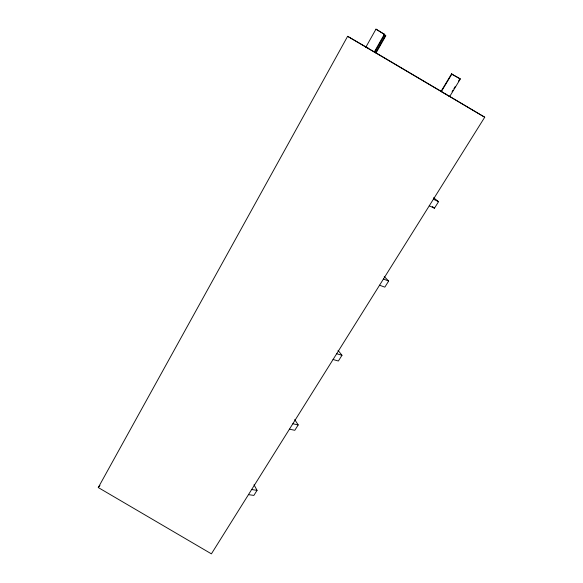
<?xml version="1.0" encoding="UTF-8"?>
<svg xmlns="http://www.w3.org/2000/svg" width="583" height="583" viewBox="0 0 583 583"><rect width="100%" height="100%" fill="white"/><g stroke="black" fill="none" stroke-linecap="round" stroke-linejoin="round"><path stroke-width="0.87" d="M448.218 95.525L484.721 117.219L211.403 553.85L98.279 487.548L347.621 36.321L368.099 48.185M383.957 34.55L385.771 35.84L376.071 52.936L365.913 47.055L375.977 29.15L384.765 34.572L374.752 52.244L374.293 52.004L384.416 34.135M375.641 52.71L385.443 35.425M451.526 73.975L441.054 91.371L449.704 96.501L460.359 78.953L451.526 73.975L460.359 78.953M441.331 91.56L451.92 73.975M452.087 91.728L453.006 90.219M453.917 88.711L455.294 86.444M458.493 81.161L459.411 79.652M254.013 484.786L257.052 490.354L253.867 495.419L248.467 494.632M294.699 419.607L298.197 424.92L294.809 430.305L289.438 429.175M338.038 350.368L341.981 355.28L338.38 361.015L333.046 359.514M384.226 276.568L388.672 281.028L384.824 287.149L379.555 285.218M429.263 205.806L434.452 208.218L438.569 201.674L433.555 197.746M98.279 487.548L99.941 485.391M251.652 489.545L257.052 490.354M292.826 423.768L298.197 424.92M336.661 353.743L341.981 355.28M383.41 279.06L388.672 281.028M433.388 199.218L438.569 201.674M365.913 47.055L366.459 47.354M367.523 47.923L368.041 48.2M384.765 34.572L375.977 29.15M384.299 34.973L385.771 35.84M374.322 51.858L442.009 91.837M347.621 36.321L484.721 117.219M445.113 93.681L446.665 94.606M449.34 96.253L449.704 96.501M432.324 206.52L434.452 208.218"/></g></svg>
